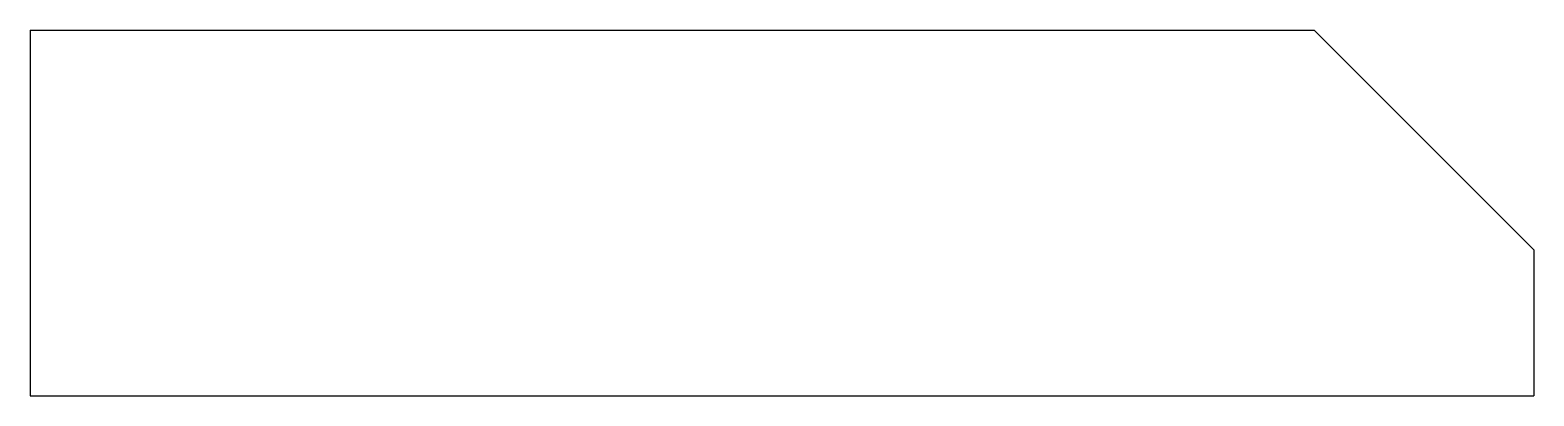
# Model space of a CAD drawing. Units: millimetres at full size, sheet at 1:100. Extents: x -16653 to 17571, y -12184 to -3857.
import ezdxf

# ---------------------------------------------------------------- set-up
doc = ezdxf.new("R2010")
doc.units = ezdxf.units.MM
doc.header["$LTSCALE"] = 100
doc.layers.add('0-0', color=7, linetype='Continuous')

msp = doc.modelspace()

# ---------------------------------------------------------------- linework, layer by layer
at = {"layer": '0-0'}
for p, q in [((-16643.1, -3857.1), (-16653.1, -3867.1)), ((-16653.1, -3867.1), (-16653.1, -12183.7)), ((-16643.1, -3857.1), (12571.4, -3857.1)), ((17571.4, -8857.1), (12571.4, -3857.1)), ((17571.4, -8857.1), (17571.4, -12183.7)), ((-16653.1, -12183.7), (17571.4, -12183.7))]:
    msp.add_line(p, q, dxfattribs=at)

doc.saveas('drawing.dxf')
